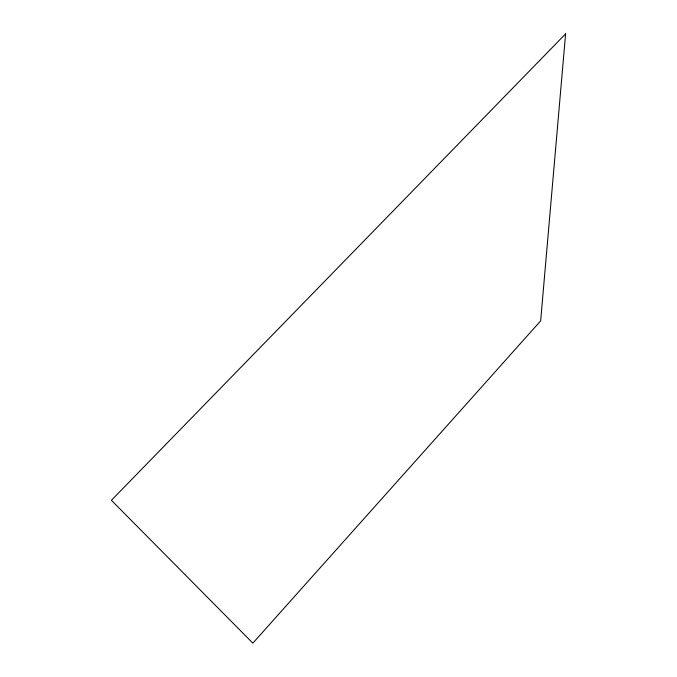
<?xml version="1.0" encoding="UTF-8"?>
<svg xmlns="http://www.w3.org/2000/svg" width="677" height="677" viewBox="0 0 677 677"><rect width="100%" height="100%" fill="white"/><g stroke="black" fill="none" stroke-linecap="round" stroke-linejoin="round"><path stroke-width="1.02" d="M565.6 33.85L540.652 320.873L252.859 643.15L111.4 500.303L565.6 33.85"/></g></svg>
